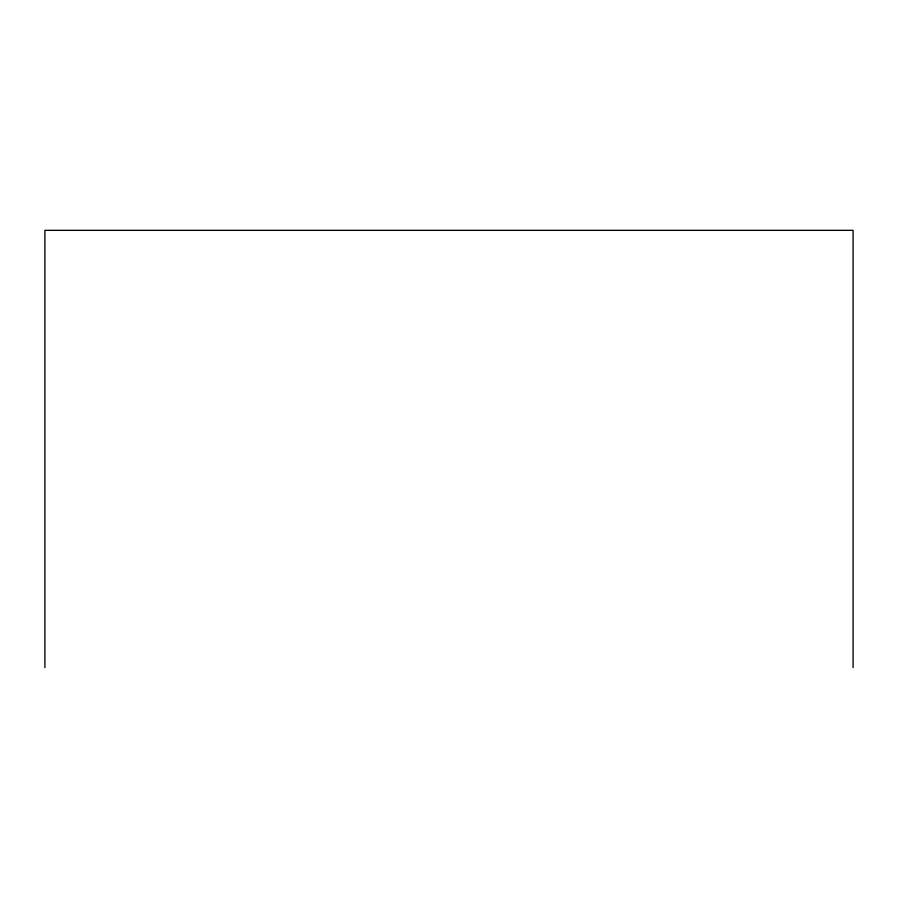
<?xml version="1.0" encoding="UTF-8"?>
<svg xmlns="http://www.w3.org/2000/svg" width="898" height="898" viewBox="0 0 898 898"><rect width="100%" height="100%" fill="white"/><g stroke="black" fill="none" stroke-linecap="round" stroke-linejoin="round"><path stroke-width="1.35" d="M853.1 667.663L853.1 230.337L44.9 230.337L44.9 667.663"/></g></svg>
